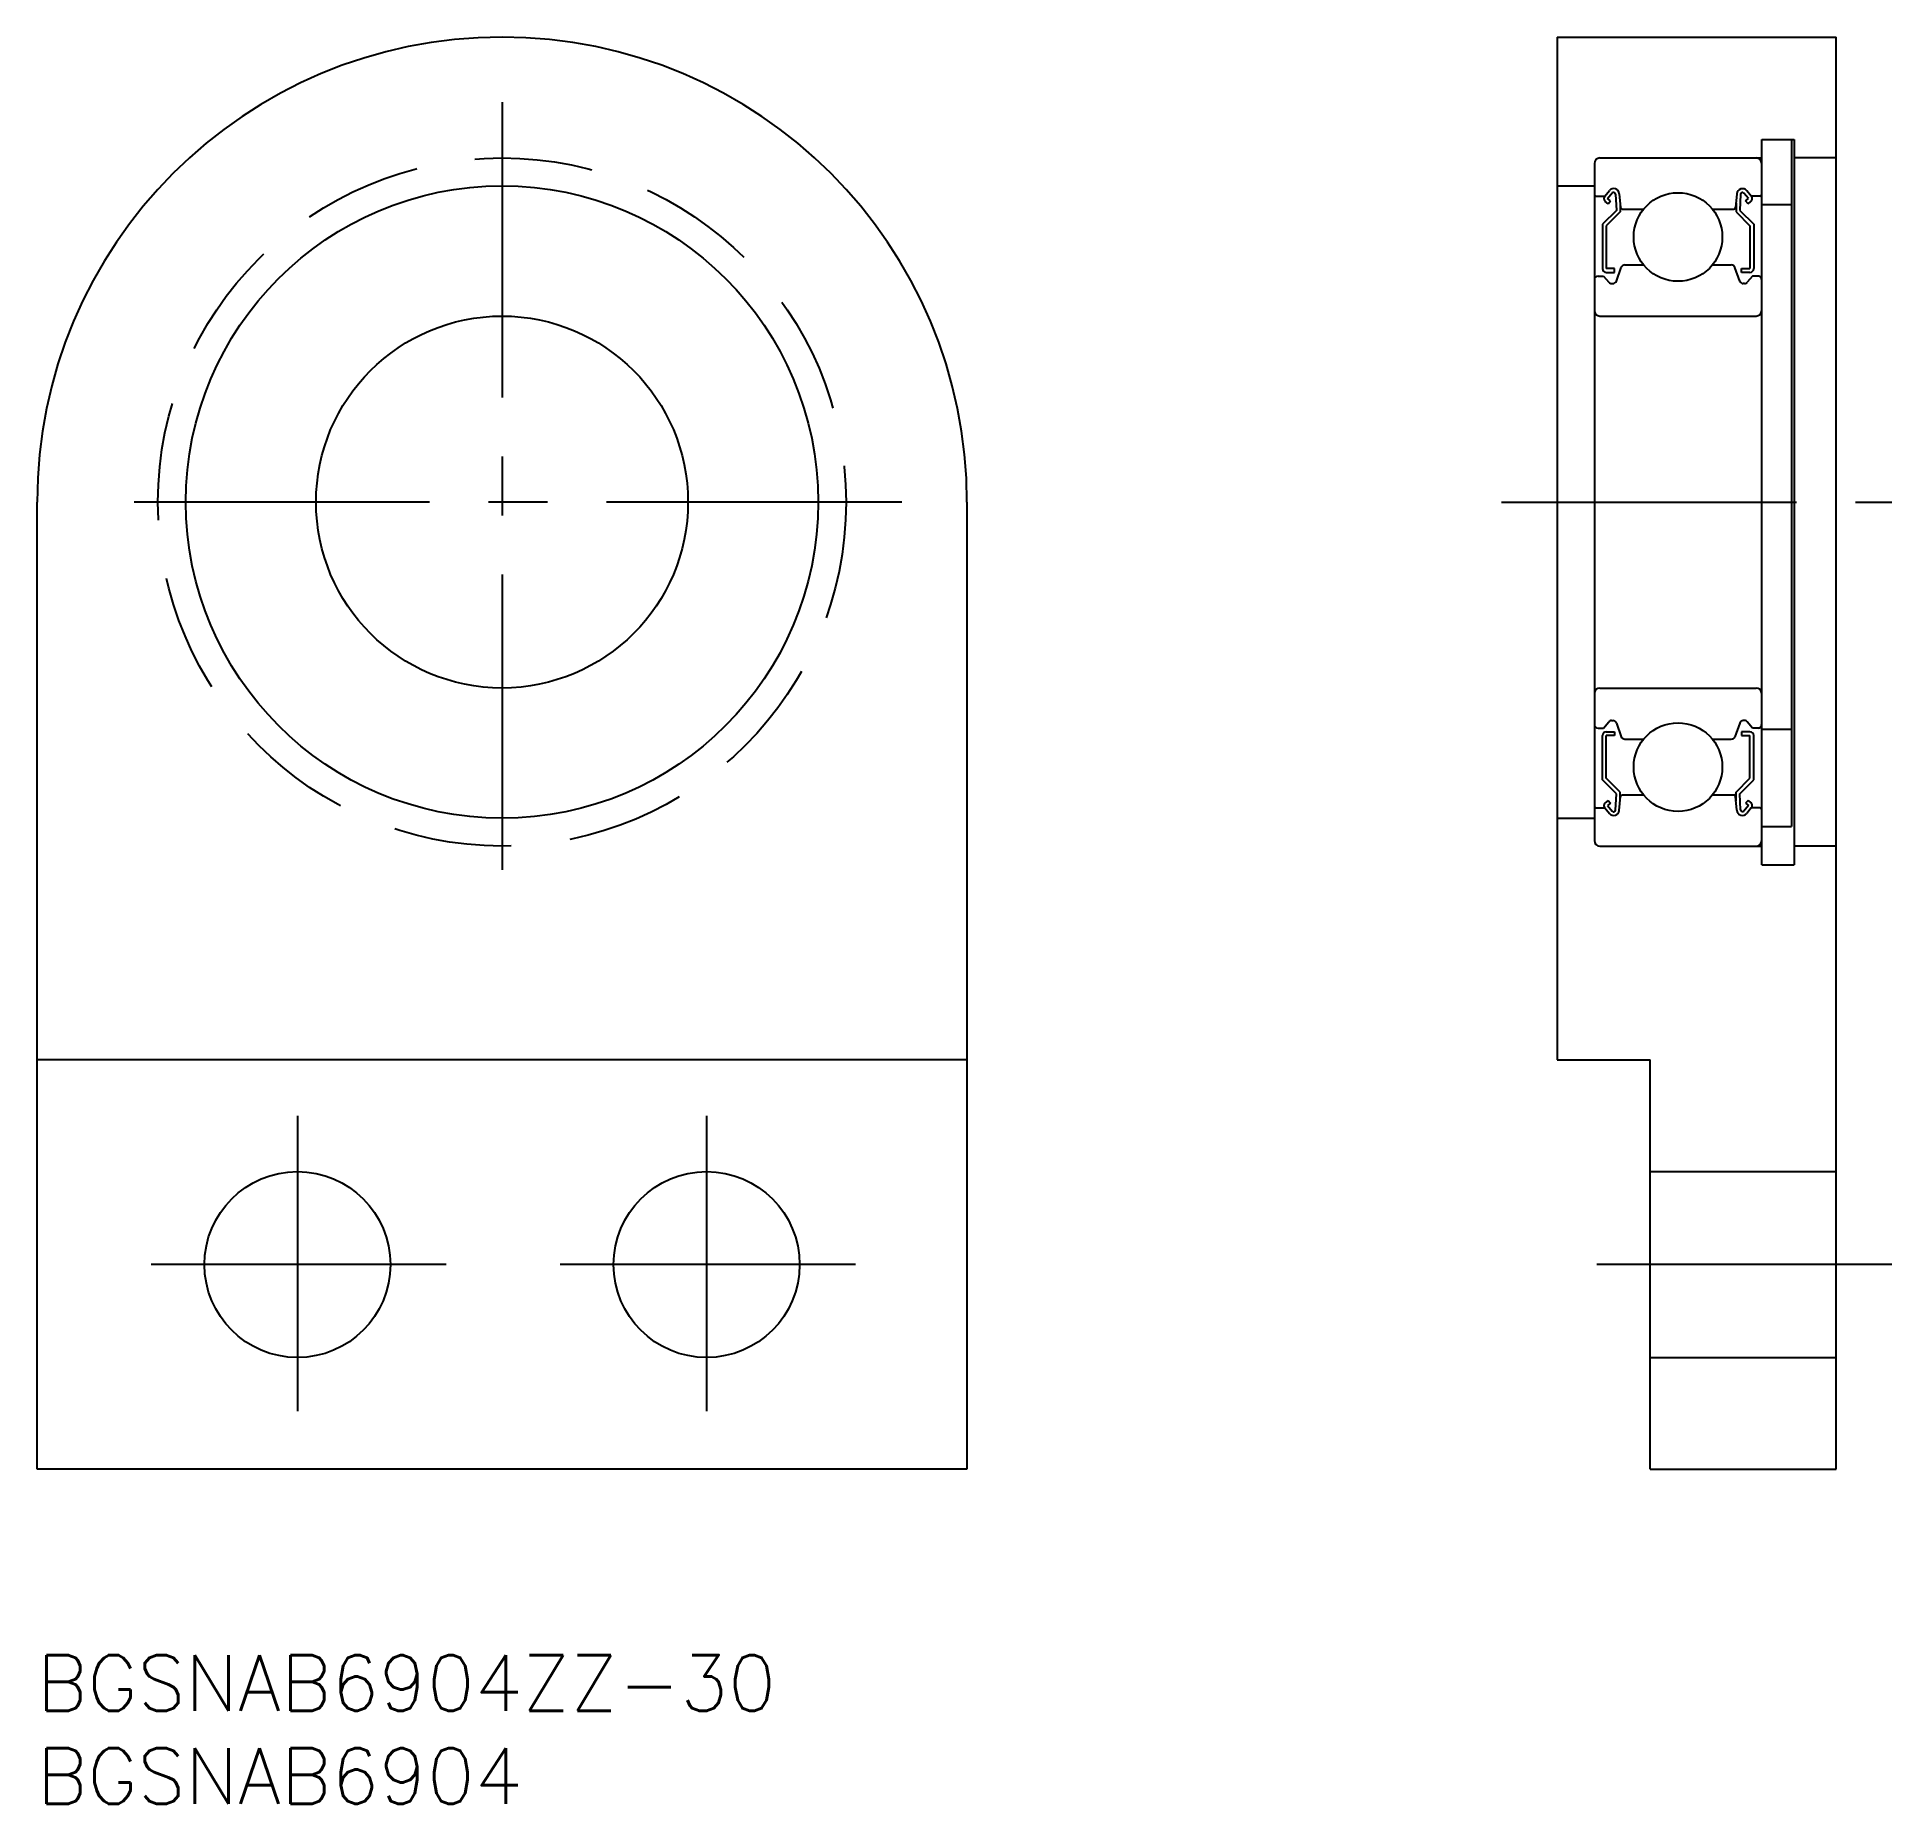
# Model space of a CAD drawing. Extents: x 0 to 99.7, y -8 to 87.
import ezdxf

# ---------------------------------------------------------------- set-up
doc = ezdxf.new("R2010")
doc.units = 0
doc.header["$LTSCALE"] = 0.5
doc.linetypes.add('CENTER', pattern=[50.8, 31.75, -6.35, 6.35, -6.35])
doc.linetypes.add('DASHED', pattern=[19.05, 12.7, -6.35])
for name, color, linetype in [('MSM_CENTER', 1, 'CENTER'), ('MSM_CONTINUOUS', 7, 'CONTINUOUS'), ('MSM_DASHED', 4, 'DASHED'), ('MSM_PART_NUMBER', 7, 'CONTINUOUS')]:
    doc.layers.add(name, color=color, linetype=linetype)
doc.styles.get("Standard").update_dxf_attribs({"font": 'txt.shx', "height": 3, "bigfont": 'bigfont.shx'})

# ---------------------------------------------------------------- blocks, each defined once
blk = doc.blocks.new('*U4')
at = {"layer": 'MSM_PART_NUMBER'}
blk.add_text('BGSNAB6904ZZ-30', height=3, dxfattribs=at).set_placement((0, -3))
blk = doc.blocks.new('*U5')
at = {"layer": 'MSM_PART_NUMBER'}
blk.add_text('BGSNAB6904', height=3, dxfattribs=at).set_placement((0, -8))

msp = doc.modelspace()

# ---------------------------------------------------------------- linework, layer by layer
at = {"layer": 'MSM_CENTER'}
for p, q in [((25, 83.5), (25, 40.5)), ((46.5, 62), (3.5, 62)), ((78.737, 62), (99.737, 62)), ((14, 29), (14, 13)), ((36, 29), (36, 13)), ((22, 21), (6, 21)), ((44, 21), (28, 21)), ((99.737, 21), (83.737, 21))]:
    msp.add_line(p, q, dxfattribs=at)
at = {"layer": 'MSM_CONTINUOUS'}
for p, q in [((81.737, 87), (81.737, 32)), ((81.737, 87), (96.737, 87)), ((96.737, 10), (96.737, 87)), ((92.737, 42.5), (92.737, 81.5)), ((92.737, 81.5), (94.487, 81.5)), ((94.337, 81.5, -0.5), (94.337, 44.551, -0.5)), ((94.487, 81.5), (94.487, 42.5)), ((83.737, 80.2), (83.737, 43.8)), ((84.037, 80.5), (92.737, 80.5)), ((96.737, 80.5), (94.487, 80.5)), ((81.737, 79), (83.737, 79)), ((83.837, 78.45), (84.297, 78.45)), ((84.297, 78.45), (84.546, 78.747)), ((84.475, 78.04), (84.322, 78.168)), ((84.45, 78.321), (84.7, 78.619)), ((84.603, 78.193), (84.45, 78.321)), ((84.475, 78.04), (84.603, 78.193)), ((84.877, 78.56), (84.92, 77.683)), ((85.075, 78.581), (85.14, 77.841)), ((85.12, 78.07), (85.12, 77.6)), ((91.398, 78.573), (91.334, 77.841)), ((91.354, 78.07), (91.354, 77.6)), ((91.597, 78.556), (91.554, 77.683)), ((92.024, 78.321), (91.779, 78.613)), ((91.871, 78.193), (92.024, 78.321)), ((91.999, 78.04), (91.871, 78.193)), ((92.177, 78.45), (91.932, 78.742)), ((91.999, 78.04), (92.152, 78.168)), ((92.637, 78.45), (92.177, 78.45)), ((92.737, 78), (94.337, 78)), ((84.92, 77.683), (84.17, 76.933)), ((84.17, 76.933), (84.17, 74.55)), ((85.12, 77.6), (84.37, 76.85)), ((84.37, 76.85), (84.37, 74.55)), ((85.239, 77.75), (86.387, 77.75)), ((90.086, 77.75), (91.234, 77.75)), ((91.354, 77.6), (92.104, 76.85)), ((91.554, 77.683), (92.304, 76.933)), ((92.104, 76.85), (92.104, 74.55)), ((92.304, 76.933), (92.304, 74.55)), ((83.937, 74.15), (84.237, 74.15)), ((84.237, 74.15), (84.512, 73.821)), ((84.82, 74.55), (84.37, 74.55)), ((84.37, 74.35), (84.82, 74.35)), ((84.82, 74.35), (84.82, 74.55)), ((84.919, 73.882), (85.187, 74.618)), ((85.375, 74.75), (86.387, 74.75)), ((90.086, 74.75), (91.099, 74.75)), ((91.555, 73.882), (91.287, 74.618)), ((91.654, 74.55), (92.104, 74.55)), ((91.654, 74.35), (91.654, 74.55)), ((92.104, 74.35), (91.654, 74.35)), ((92.237, 74.15), (91.961, 73.821)), ((92.537, 74.15), (92.237, 74.15)), ((84.666, 73.75), (84.731, 73.75)), ((91.808, 73.75), (91.743, 73.75)), ((84.037, 72), (92.437, 72)), ((0, 10), (0, 62)), ((50, 62), (50, 10)), ((84.037, 52), (92.437, 52)), ((84.237, 49.85), (84.512, 50.179)), ((84.666, 50.25), (84.731, 50.25)), ((84.919, 50.118), (85.187, 49.382)), ((91.555, 50.118), (91.287, 49.382)), ((91.808, 50.25), (91.743, 50.25)), ((92.237, 49.85), (91.961, 50.179)), ((83.937, 49.85), (84.237, 49.85)), ((84.17, 47.067), (84.17, 49.45)), ((84.37, 49.65), (84.82, 49.65)), ((84.37, 47.15), (84.37, 49.45)), ((84.82, 49.45), (84.37, 49.45)), ((84.82, 49.65), (84.82, 49.45)), ((85.375, 49.25), (86.387, 49.25)), ((85.628, 49.25), (85.628, 49.25)), ((90.086, 49.25), (91.099, 49.25)), ((92.104, 49.65), (91.654, 49.65)), ((91.654, 49.65), (91.654, 49.45)), ((91.654, 49.45), (92.104, 49.45)), ((92.104, 47.15), (92.104, 49.45)), ((92.537, 49.85), (92.237, 49.85)), ((92.304, 47.067), (92.304, 49.45)), ((92.737, 49.795), (94.337, 49.795)), ((84.92, 46.317), (84.17, 47.067)), ((85.12, 46.4), (84.37, 47.15)), ((91.354, 46.4), (92.104, 47.15)), ((91.554, 46.317), (92.304, 47.067)), ((84.475, 45.96), (84.322, 45.832)), ((84.475, 45.96), (84.603, 45.807)), ((84.877, 45.44), (84.92, 46.317)), ((85.075, 45.419), (85.14, 46.159)), ((85.12, 45.93), (85.12, 46.4)), ((85.239, 46.25), (86.387, 46.25)), ((90.086, 46.25), (91.234, 46.25)), ((91.398, 45.427), (91.334, 46.159)), ((91.354, 45.93), (91.354, 46.4)), ((91.597, 45.444), (91.554, 46.317)), ((91.999, 45.96), (91.871, 45.807)), ((91.999, 45.96), (92.152, 45.832)), ((81.737, 45), (83.737, 45)), ((83.837, 45.55), (84.297, 45.55)), ((84.297, 45.55), (84.546, 45.253)), ((84.603, 45.807), (84.45, 45.679)), ((84.45, 45.679), (84.7, 45.381)), ((92.024, 45.679), (91.779, 45.387)), ((91.871, 45.807), (92.024, 45.679)), ((92.177, 45.55), (91.932, 45.258)), ((92.637, 45.55), (92.177, 45.55)), ((92.737, 44.551), (94.337, 44.551)), ((84.037, 43.5), (92.737, 43.5)), ((96.737, 43.5), (94.487, 43.5)), ((92.737, 42.5), (94.487, 42.5)), ((50, 32), (0, 32)), ((81.737, 32), (86.737, 32)), ((86.737, 10), (86.737, 32)), ((86.737, 26), (96.737, 26)), ((86.737, 16), (96.737, 16)), ((50, 10), (0, 10)), ((86.737, 10), (96.737, 10))]:
    msp.add_line(p, q, dxfattribs=at)
for centre, radius in [((25, 62), 17), ((88.237, 76.25), 2.381), ((25, 62), 10), ((88.237, 47.75), 2.381), ((14, 21), 5), ((36, 21), 5)]:
    msp.add_circle(centre, radius, dxfattribs=at)
for centre, radius, start, end in [((25, 62), 25, 0, 180), ((84.037, 80.2), 0.3, 90, 180), ((92.437, 80.2), 0.3, 0, 90), ((84.776, 78.555), 0.3, 4.99669, 140.001), ((91.7, 78.547), 0.303, 40.0459, 175.07925), ((83.837, 78.55), 0.1, 180, 270), ((84.45, 78.321), 0.2, 140.001, 230.08006), ((84.777, 78.555), 0.1, 2.81988, 140.00119), ((85.239, 77.85), 0.1, 184.99669, 269.9995), ((91.234, 77.85), 0.1, 269.99948, 354.85568), ((91.7, 78.547), 0.103, 39.87402, 175.00482), ((92.024, 78.321), 0.2, 309.91376, 40.13184), ((92.637, 78.55), 0.1, 269.99948, 359.99126), ((83.937, 73.95), 0.2, 90, 180), ((84.37, 74.55), 0.2, 180, 270), ((84.666, 73.95), 0.2, 219.9921, 270), ((84.731, 73.95), 0.2, 270, 339.9919), ((85.375, 74.55), 0.2, 90, 159.9919), ((91.099, 74.55), 0.2, 19.88452, 90.00024), ((91.743, 73.95), 0.2, 199.88831, 269.99976), ((91.808, 73.95), 0.2, 269.99976, 319.86163), ((92.104, 74.55), 0.2, 269.99976, 359.99563), ((92.537, 73.95), 0.2, 359.99563, 90.00024), ((84.037, 72.3), 0.3, 180, 270), ((92.437, 72.3), 0.3, 270, 0), ((84.037, 51.7), 0.3, 90, 180), ((92.437, 51.7), 0.3, 0, 90), ((83.937, 50.05), 0.2, 180, 270), ((84.666, 50.05), 0.2, 90, 140.0079), ((84.731, 50.05), 0.2, 20.0081, 90), ((91.743, 50.05), 0.2, 90.00024, 160.11169), ((91.808, 50.05), 0.2, 40.13837, 90.00024), ((92.537, 50.05), 0.2, 269.99976, 0.00437), ((84.37, 49.45), 0.2, 90, 180), ((85.375, 49.45), 0.2, 200.0081, 270), ((91.099, 49.45), 0.2, 269.99976, 340.11548), ((92.104, 49.45), 0.2, 0.00437, 90.00024), ((85.239, 46.15), 0.1, 90.0005, 175.00331), ((91.234, 46.15), 0.1, 5.14432, 90.00052), ((83.837, 45.45), 0.1, 90, 180), ((84.45, 45.679), 0.2, 129.91994, 219.999), ((84.776, 45.445), 0.3, 219.999, 355.00331), ((84.777, 45.445), 0.1, 219.99881, 357.18012), ((91.7, 45.453), 0.303, 184.92075, 319.9541), ((91.7, 45.453), 0.103, 184.99518, 320.12598), ((92.024, 45.679), 0.2, 319.86816, 50.08624), ((92.637, 45.45), 0.1, 0.00874, 90.00052), ((84.037, 43.8), 0.3, 180, 270), ((92.437, 43.8), 0.3, 270, 0)]:
    msp.add_arc(centre, radius, start, end, dxfattribs=at)
at = {"layer": 'MSM_DASHED'}
msp.add_circle((25, 62), 18.5, dxfattribs=at)

# ---------------------------------------------------------------- block references
at = {"layer": 'MSM_CONTINUOUS'}
for name in ['*U4', '*U5']:
    msp.add_blockref(name, (0, 0), dxfattribs=at)

doc.saveas('drawing.dxf')
